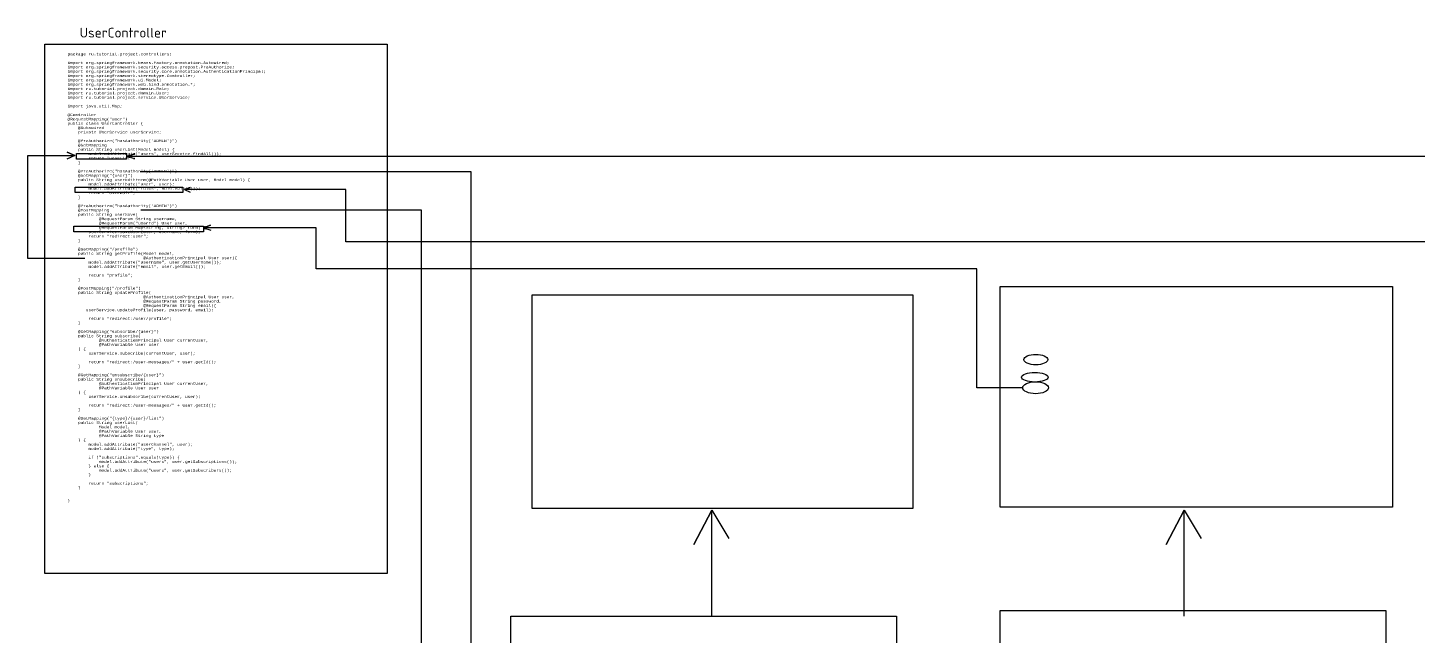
# Model space of a CAD drawing. Header units: millimetres. Extents: x 5219 to 8037, y 1620 to 3590.
# Drawn here: x 5219 to 6221, y 3151 to 3590 of the extents above; entities that cross this region are included whole.
import ezdxf

# ---------------------------------------------------------------- set-up
doc = ezdxf.new("R2010")
doc.units = ezdxf.units.MM
doc.styles.get("Standard").update_dxf_attribs({"font": 'arial.ttf'})
picture_1 = doc.add_image_def('image3.jpg', size_in_pixel=(1920, 1080))
picture_2 = doc.add_image_def('image4.jpg', size_in_pixel=(1920, 1080))

msp = doc.modelspace()

# ---------------------------------------------------------------- linework, layer by layer
at = {"color": 30, "lineweight": 30}
for points in [[(5231.8, 3578), (5478.3, 3578), (5478.3, 3196.4), (5231.8, 3196.4)], [(5567.4, 3165.7), (5845, 3165.7), (5845, 2698.5), (5567.4, 2698.5)], [(5919.7, 3169.7), (6197.3, 3169.7), (6197.3, 2702.6), (5919.7, 2702.6)]]:
    msp.add_lwpolyline(points, close=True, dxfattribs=at)
at = {"color": 1, "lineweight": 30}
for points in [[(5260.5, 3423.4), (5219.4, 3423.4), (5219.4, 3497.7), (5253.3, 3497.7), (5247.9, 3500.1), (5253.3, 3497.7), (5247.6, 3495.1)], [(6703.3, 3370.3), (6703.3, 3497.1), (5290.5, 3497.1), (5296.6, 3498.9), (5290.5, 3497.1), (5296.6, 3495.6)], [(5300.3, 3486.3), (5538.4, 3486.3), (5538.4, 2605.9)], [(6332.5, 3334.3), (6340.9, 3334.3), (6340.9, 3435.5), (5448.5, 3435.5), (5448.5, 3473.2), (5332.4, 3473.2), (5336.3, 3474.6), (5332.4, 3473.2), (5336.4, 3471.4)], [(5300.8, 3458.5), (5502.8, 3458.5), (5502.8, 2538.5), (6054.2, 2538.5), (6054.2, 2702.6), (6038.9, 2672.2), (6054.2, 2702.6), (6067.8, 2673.7)], [(5935.9, 3330.3), (5902.9, 3330.3), (5902.9, 3416.1), (5427, 3416.1), (5427, 3445.5), (5345.9, 3445.5), (5351.1, 3447.6), (5345.9, 3445.5), (5351.2, 3444)], [(5712, 3165.7), (5712, 3242), (5699, 3217.3), (5712, 3242), (5724.3, 3221.7)], [(6052.1, 3165.7), (6052.1, 3242), (6039.1, 3217.3), (6052.1, 3242), (6064.5, 3221.7)]]:
    msp.add_lwpolyline(points, dxfattribs=at)
for points in [[(5254.5, 3499.2), (5290.4, 3499.2), (5290.4, 3495.2), (5254.5, 3495.2)], [(5253.5, 3474.9), (5331.1, 3474.9), (5331.1, 3471.1), (5253.5, 3471.1)], [(5252.7, 3446.8), (5346, 3446.8), (5346, 3442.7), (5252.7, 3442.7)]]:
    msp.add_lwpolyline(points, close=True, dxfattribs=at)
for centre, major_axis, ratio in [((5945.3, 3350.6), (-8.62, 0), 0.43333), ((5944.6, 3337.9), (-9.58, 0), 0.359998), ((5945.2, 3330.3), (-9.29, 0), 0.460589)]:
    msp.add_ellipse(centre, major_axis=major_axis, ratio=ratio, dxfattribs=at)

# ---------------------------------------------------------------- texts
at = {"attachment_point": 1}
for s, width, insert, char_height in [('{\\fISOCPEUR|b0|i0|c0|p34;UserController}', 101.588, (5256.8, 3589.8), 7), ('{\\fCourier New|b0|i0|c204|p49;\\H0.75x;\\C23;\\c3307724;package \\C9;\\c13023145;ru.tutorial.project.controllers\\C23;\\c3307724;;^J^Jimport \\C9;\\c13023145;org.springframework.beans.factory.annotation.\\C52;\\c2733499;Autowired\\C23;\\c3307724;;^Jimport \\C9;\\c13023145;org.springframework.security.access.prepost.\\C52;\\c2733499;PreAuthorize\\C23;\\c3307724;;^Jimport \\C9;\\c13023145;org.springframework.security.core.annotation.\\C52;\\c2733499;AuthenticationPrincipal\\C23;\\c3307724;;^Jimport \\C9;\\c13023145;org.springframework.stereotype.\\C52;\\c2733499;Controller\\C23;\\c3307724;;^Jimport \\C9;\\c13023145;org.springframework.ui.Model\\C23;\\c3307724;;^Jimport \\C9;\\c13023145;org.springframework.web.bind.annotation.*\\C23;\\c3307724;;^Jimport \\C9;\\c13023145;ru.tutorial.project.domain.Role\\C23;\\c3307724;;^Jimport \\C9;\\c13023145;ru.tutorial.project.domain.User\\C23;\\c3307724;;^Jimport \\C9;\\c13023145;ru.tutorial.project.service.UserService\\C23;\\c3307724;;^J^Jimport \\C9;\\c13023145;java.util.Map\\C23;\\c3307724;;^J^J\\C52;\\c2733499;@Controller^J@RequestMapping\\C9;\\c13023145;(\\C75;\\c5867370;"user"\\C9;\\c13023145;)^J\\C23;\\c3307724;public class \\C9;\\c13023145;UserController \\{^J    \\C52;\\c2733499;@Autowired^J    \\C23;\\c3307724;private \\C9;\\c13023145;UserService \\C193;\\c11171480;userService\\C23;\\c3307724;;^J^J    \\C52;\\c2733499;@PreAuthorize\\C9;\\c13023145;(\\C75;\\c5867370;"hasAuthority(\'ADMIN\')"\\C9;\\c13023145;)^J    \\C52;\\c2733499;@GetMapping^J    \\C23;\\c3307724;public \\C9;\\c13023145;String \\C31;\\c7194367;userList\\C9;\\c13023145;(Model model) \\{^J        model.addAttribute(\\C75;\\c5867370;"users"\\C23;\\c3307724;, \\C193;\\c11171480;userService\\C9;\\c13023145;.findAll())\\C23;\\c3307724;;^J        return \\C75;\\c5867370;"userList"\\C23;\\c3307724;;^J    \\C9;\\c13023145;\\}^J^J    \\C52;\\c2733499;@PreAuthorize\\C9;\\c13023145;(\\C75;\\c5867370;"hasAuthority(\'ADMIN\')"\\C9;\\c13023145;)^J    \\C52;\\c2733499;@GetMapping\\C9;\\c13023145;(\\C75;\\c5867370;"\\{user\\}"\\C9;\\c13023145;)^J    \\C23;\\c3307724;public \\C9;\\c13023145;String \\C31;\\c7194367;userEditForm\\C9;\\c13023145;(\\C52;\\c2733499;@PathVariable \\C9;\\c13023145;User user\\C23;\\c3307724;, \\C9;\\c13023145;Model model) \\{^J        model.addAttribute(\\C75;\\c5867370;"user"\\C23;\\c3307724;, \\C9;\\c13023145;user)\\C23;\\c3307724;;^J        \\C9;\\c13023145;model.addAttribute(\\C75;\\c5867370;"roles"\\C23;\\c3307724;, \\C9;\\c13023145;Role.\\fCourier New|b0|i1|c204|p49;values\\fCourier New|b0|i0|c204|p49;())\\C23;\\c3307724;;^J        return \\C75;\\c5867370;"userEdit"\\C23;\\c3307724;;^J    \\C9;\\c13023145;\\}^J^J    \\C52;\\c2733499;@PreAuthorize\\C9;\\c13023145;(\\C75;\\c5867370;"hasAuthority(\'ADMIN\')"\\C9;\\c13023145;)^J    \\C52;\\c2733499;@PostMapping^J    \\C23;\\c3307724;public \\C9;\\c13023145;String \\C31;\\c7194367;userSave\\C9;\\c13023145;(^J            \\C52;\\c2733499;@RequestParam \\C9;\\c13023145;String username\\C23;\\c3307724;,^J            \\C52;\\c2733499;@RequestParam\\C9;\\c13023145;(\\C75;\\c5867370;"userId"\\C9;\\c13023145;) User user\\C23;\\c3307724;,^J            \\C52;\\c2733499;@RequestParam \\C9;\\c13023145;Map<String\\C23;\\c3307724;, \\C9;\\c13023145;String> form) \\{^J        \\C193;\\c11171480;userService\\C9;\\c13023145;.saveUser(user\\C23;\\c3307724;, \\C9;\\c13023145;username\\C23;\\c3307724;, \\C9;\\c13023145;form)\\C23;\\c3307724;;^J        return \\C75;\\c5867370;"redirect:user"\\C23;\\c3307724;;^J    \\C9;\\c13023145;\\}^J^J    \\C52;\\c2733499;@GetMapping\\C9;\\c13023145;(\\C75;\\c5867370;"/profile"\\C9;\\c13023145;)^J    \\C23;\\c3307724;public \\C9;\\c13023145;String \\C31;\\c7194367;getProfile\\C9;\\c13023145;(Model model\\C23;\\c3307724;,^J                             \\C52;\\c2733499;@AuthenticationPrincipal \\C9;\\c13023145;User user)\\{^J        model.addAttribute(\\C75;\\c5867370;"username"\\C23;\\c3307724;, \\C9;\\c13023145;user.getUsername())\\C23;\\c3307724;;^J        \\C9;\\c13023145;model.addAttribute(\\C75;\\c5867370;"email"\\C23;\\c3307724;, \\C9;\\c13023145;user.getEmail())\\C23;\\c3307724;;^J^J        return \\C75;\\c5867370;"profile"\\C23;\\c3307724;;^J    \\C9;\\c13023145;\\}^J^J    \\C52;\\c2733499;@PostMapping\\C9;\\c13023145;(\\C75;\\c5867370;"/profile"\\C9;\\c13023145;)^J    \\C23;\\c3307724;public \\C9;\\c13023145;String \\C31;\\c7194367;updateProfile\\C9;\\c13023145;(^J                             \\C52;\\c2733499;@AuthenticationPrincipal \\C9;\\c13023145;User user\\C23;\\c3307724;,^J                             \\C52;\\c2733499;@RequestParam \\C9;\\c13023145;String password\\C23;\\c3307724;,^J                             \\C52;\\c2733499;@RequestParam \\C9;\\c13023145;String email)\\{^J       \\C193;\\c11171480;userService\\C9;\\c13023145;.updateProfile(user\\C23;\\c3307724;, \\C9;\\c13023145;password\\C23;\\c3307724;, \\C9;\\c13023145;email)\\C23;\\c3307724;;^J^J        return \\C75;\\c5867370;"redirect:/user/profile"\\C23;\\c3307724;;^J    \\C9;\\c13023145;\\}^J^J    \\C52;\\c2733499;@GetMapping\\C9;\\c13023145;(\\C75;\\c5867370;"subscribe/\\{user\\}"\\C9;\\c13023145;)^J    \\C23;\\c3307724;public \\C9;\\c13023145;String \\C31;\\c7194367;subscribe\\C9;\\c13023145;(^J            \\C52;\\c2733499;@AuthenticationPrincipal \\C9;\\c13023145;User currentUser\\C23;\\c3307724;,^J            \\C52;\\c2733499;@PathVariable \\C9;\\c13023145;User user^J    ) \\{^J        \\C193;\\c11171480;userService\\C9;\\c13023145;.subscribe(currentUser\\C23;\\c3307724;, \\C9;\\c13023145;user)\\C23;\\c3307724;;^J^J        return \\C75;\\c5867370;"redirect:/user-messages/" \\C9;\\c13023145;+ user.getId()\\C23;\\c3307724;;^J    \\C9;\\c13023145;\\}^J^J    \\C52;\\c2733499;@GetMapping\\C9;\\c13023145;(\\C75;\\c5867370;"unsubscribe/\\{user\\}"\\C9;\\c13023145;)^J    \\C23;\\c3307724;public \\C9;\\c13023145;String \\C31;\\c7194367;unsubscribe\\C9;\\c13023145;(^J            \\C52;\\c2733499;@AuthenticationPrincipal \\C9;\\c13023145;User currentUser\\C23;\\c3307724;,^J            \\C52;\\c2733499;@PathVariable \\C9;\\c13023145;User user^J    ) \\{^J        \\C193;\\c11171480;userService\\C9;\\c13023145;.unsubscribe(currentUser\\C23;\\c3307724;, \\C9;\\c13023145;user)\\C23;\\c3307724;;^J^J        return \\C75;\\c5867370;"redirect:/user-messages/" \\C9;\\c13023145;+ user.getId()\\C23;\\c3307724;;^J    \\C9;\\c13023145;\\}^J^J    \\C52;\\c2733499;@GetMapping\\C9;\\c13023145;(\\C75;\\c5867370;"\\{type\\}/\\{user\\}/list"\\C9;\\c13023145;)^J    \\C23;\\c3307724;public \\C9;\\c13023145;String \\C31;\\c7194367;userList\\C9;\\c13023145;(^J            Model model\\C23;\\c3307724;,^J            \\C52;\\c2733499;@PathVariable \\C9;\\c13023145;User user\\C23;\\c3307724;,^J            \\C52;\\c2733499;@PathVariable \\C9;\\c13023145;String type^J    ) \\{^J        model.addAttribute(\\C75;\\c5867370;"userChannel"\\C23;\\c3307724;, \\C9;\\c13023145;user)\\C23;\\c3307724;;^J        \\C9;\\c13023145;model.addAttribute(\\C75;\\c5867370;"type"\\C23;\\c3307724;, \\C9;\\c13023145;type)\\C23;\\c3307724;;^J^J        if \\C9;\\c13023145;(\\C75;\\c5867370;"subscriptions"\\C9;\\c13023145;.equals(type)) \\{^J            model.addAttribute(\\C75;\\c5867370;"users"\\C23;\\c3307724;, \\C9;\\c13023145;user.getSubscriptions())\\C23;\\c3307724;;^J        \\C9;\\c13023145;\\} \\C23;\\c3307724;else \\C9;\\c13023145;\\{^J            model.addAttribute(\\C75;\\c5867370;"users"\\C23;\\c3307724;, \\C9;\\c13023145;user.getSubscribers())\\C23;\\c3307724;;^J        \\C9;\\c13023145;\\}^J^J        \\C23;\\c3307724;return \\C75;\\c5867370;"subscriptions"\\C23;\\c3307724;;^J    \\C9;\\c13023145;\\}^J^J^J\\}}', 270.473, (5248.1, 3571.8), 2.5)]:
    msp.add_mtext_dynamic_manual_height_columns(s, width=width, gutter_width=12.5, heights=[0], dxfattribs=dict(at, insert=insert, char_height=char_height))

# ---------------------------------------------------------------- pictures from other files: only their frames are drawn
image = msp.add_image(picture_2, insert=(5582.7, 3243.3), size_in_units=(274, 154.1))
image.dxf.flags = 7
image = msp.add_image(picture_1, insert=(5919.7, 3244.3), size_in_units=(282.4, 158.9))
image.dxf.flags = 7

doc.saveas('drawing.dxf')
